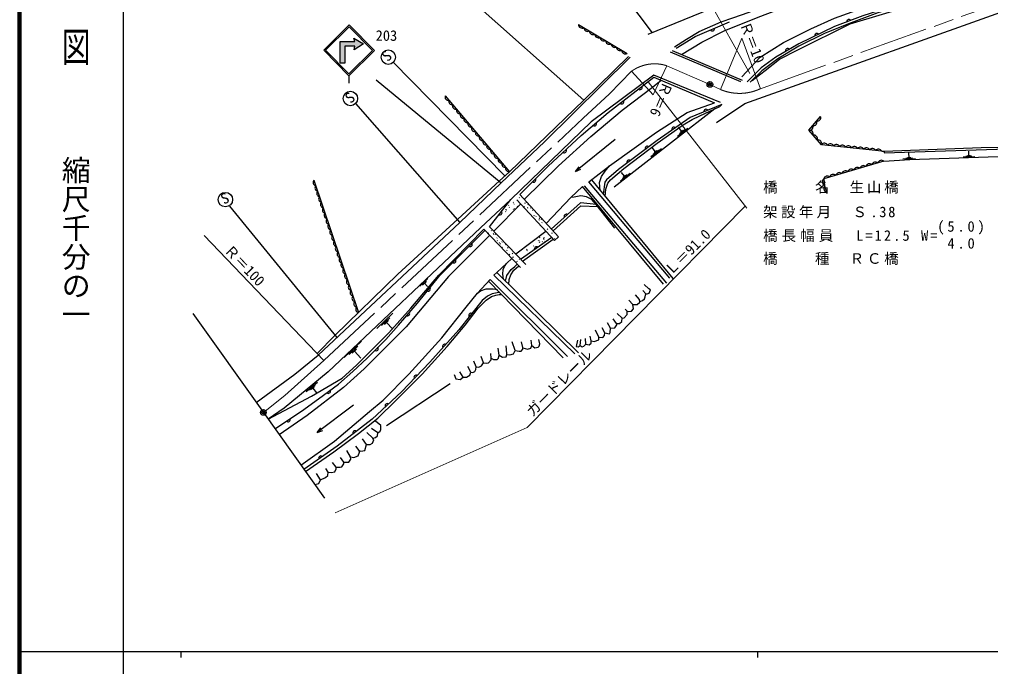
# Model space of a CAD drawing. Units: millimetres, scale not verified. Extents: x 40000 to 680000, y 20000 to 380000.
# Drawn here: x 40000 to 208421, y 202409 to 314664 of the extents above; entities that cross this region are included whole.
import ezdxf
from ezdxf.enums import TextEntityAlignment as Align

# ---------------------------------------------------------------- set-up
doc = ezdxf.new("R2010")
doc.units = ezdxf.units.MM
doc.header["$LTSCALE"] = 1000
doc.header["$PDMODE"] = 32
doc.header["$PDSIZE"] = 500
doc.linetypes.add('CHAIN', pattern=[18.5, 12, -1.5, 3.5, -1.5])
for name, color, linetype, lineweight in [('M-BGD', 7, 'Continuous', 25), ('M-BMK', 2, 'CHAIN', 13), ('M-BMK-SRVR', 3, 'Continuous', 25), ('M-STR-HTXT', 7, 'Continuous', 13), ('M-STR-STRC', 7, 'Continuous', 25), ('M-TTL', 2, 'Continuous', 140), ('M-TTL-BAND', 7, 'Continuous', 25)]:
    doc.layers.add(name, color=color, linetype=linetype, lineweight=lineweight)
doc.layers.add('M-OTRS', color=6, linetype='Continuous')
doc.layers.add('M-STR-STR1', color=1, linetype='Continuous')
doc.styles.add('@ＭＳ ゴシック', font='')
doc.styles.add('ＭＳ ゴシック', font='')
doc.styles.get('@ＭＳ ゴシック').set_extended_font_data('@MS Gothic')
doc.styles.get('ＭＳ ゴシック').set_extended_font_data('MS Gothic')

msp = doc.modelspace()

# ---------------------------------------------------------------- hatches: boundary and pattern name
at = {"layer": 'M-STR-STRC'}
msp.add_hatch(color=256, dxfattribs=at).paths.add_polyline_path([(95621, 307070), (96436, 307073), (96431, 310007), (98168, 310016), (98052, 309362), (99690, 310410), (97971, 311439), (98159, 310839), (95625, 310821)])

# ---------------------------------------------------------------- linework, layer by layer
at = {"layer": 'M-BGD'}
for p, q in [((132362, 335366), (149733, 312358)), ((114945, 321059), (137879, 300673)), ((149056, 312080), (163067, 317824)), ((136953, 313780), (145405, 308764)), ((165117, 303849), (152900, 308957)), ((153189, 309247), (165354, 304139)), ((104743, 307282), (124209, 287527)), ((150038, 304637), (160531, 300222)), ((98286, 300054), (116357, 279425)), ((113847, 301407), (125002, 288247)), ((155918, 295763), (154102, 294354)), ((154869, 295240), (154305, 295967)), ((155393, 295502), (154486, 294797)), ((155096, 295417), (154642, 295064)), ((143304, 293862), (136446, 288273)), ((151342, 292218), (149527, 290809)), ((150294, 291695), (149730, 292421)), ((150818, 291956), (149910, 291252)), ((150520, 291871), (150067, 291519)), ((189538, 291801), (189939, 291802)), ((194297, 290667), (194262, 291548)), ((204660, 291006), (204628, 291815)), ((195407, 290491), (193204, 290403)), ((194852, 290579), (193750, 290535)), ((194572, 290678), (194021, 290657)), ((205680, 290844), (203656, 290763)), ((205170, 290925), (204158, 290885)), ((204913, 291016), (204407, 290996)), ((136446, 288273), (137052, 289112)), ((136446, 288273), (137390, 288697)), ((144934, 287447), (144415, 288116)), ((91080, 286785), (98789, 263832)), ((152768, 269800), (138761, 286493)), ((139187, 286823), (153335, 269752)), ((145900, 287928), (144227, 286630)), ((145417, 287688), (144581, 287039)), ((145143, 287609), (144725, 287284)), ((151682, 268724), (137675, 285655)), ((137953, 285826), (152224, 268923)), ((121522, 278711), (125235, 283451)), ((125623, 282899), (125693, 282970)), ((125759, 283939), (125817, 283997)), ((126675, 283713), (126746, 283783)), ((76425, 282281), (95066, 259504)), ((122248, 277955), (126933, 282673)), ((124269, 281636), (124340, 281707)), ((124304, 281285), (124375, 281356)), ((124434, 281623), (124504, 281694)), ((124833, 282373), (124904, 282444)), ((124934, 282042), (125005, 282112)), ((125616, 281687), (125687, 281758)), ((125745, 282598), (125816, 282668)), ((125776, 281807), (125847, 281878)), ((126392, 282238), (126463, 282308)), ((127469, 282083), (127474, 282088)), ((127473, 282082), (127544, 282153)), ((127506, 282162), (127577, 282233)), ((127672, 282784), (127742, 282855)), ((127908, 282911), (127943, 282947)), ((128141, 281999), (128212, 282069)), ((128143, 282493), (128213, 282564)), ((128619, 281903), (128690, 281974)), ((128953, 281494), (129024, 281565)), ((129256, 280615), (129327, 280686)), ((129526, 279849), (129530, 279853)), ((129535, 280494), (129606, 280565)), ((130075, 279826), (130146, 279897)), ((130184, 280003), (130254, 280073)), ((130207, 280206), (130277, 280277)), ((130497, 279938), (130568, 280008)), ((126914, 271609), (120517, 278269)), ((121522, 278711), (127843, 272126)), ((121799, 277997), (121870, 278068)), ((122961, 279468), (122973, 279480)), ((126065, 273978), (131280, 277946)), ((130576, 278709), (130641, 278773)), ((130610, 279369), (130681, 279440)), ((130706, 278567), (130754, 278615)), ((131551, 278250), (131622, 278320)), ((121310, 277596), (121380, 277667)), ((122141, 277460), (122212, 277530)), ((122198, 276548), (122269, 276619)), ((122240, 277412), (122311, 277483)), ((122484, 277369), (122555, 277440)), ((122771, 276694), (122841, 276765)), ((122843, 276238), (122914, 276309)), ((122862, 277183), (122927, 277247)), ((132336, 276809), (126912, 273018)), ((127250, 272743), (132580, 276534)), ((129968, 276273), (130039, 276344)), ((130165, 276200), (130236, 276271)), ((130219, 276821), (130290, 276892)), ((130350, 277176), (130420, 277247)), ((130914, 276678), (130985, 276749)), ((130955, 276424), (131026, 276495)), ((131014, 276795), (131084, 276866)), ((132230, 276762), (132300, 276833)), ((132358, 277595), (132429, 277666)), ((132718, 276600), (132788, 276669)), ((123121, 275578), (123192, 275649)), ((123174, 275898), (123245, 275969)), ((123332, 275703), (123402, 275774)), ((123641, 276038), (123712, 276109)), ((123716, 275095), (123787, 275165)), ((124277, 275551), (124348, 275622)), ((124545, 274603), (124615, 274674)), ((124668, 275010), (124739, 275080)), ((127955, 274724), (128026, 274794)), ((128056, 274542), (128126, 274613)), ((129161, 275344), (129232, 275414)), ((130167, 275986), (130238, 276057)), ((130634, 276067), (130704, 276138)), ((130679, 275731), (130749, 275802)), ((131035, 276038), (131106, 276109)), ((124959, 273853), (125029, 273924)), ((125407, 273178), (125468, 273239)), ((125478, 274023), (125548, 274094)), ((125488, 273367), (125559, 273438)), ((125634, 273400), (125705, 273471)), ((126658, 273026), (126729, 273096)), ((126290, 272682), (126360, 272753)), ((109414, 268379), (110809, 269697)), ((119436, 267208), (121648, 269538)), ((121648, 269538), (135037, 256189)), ((122302, 270319), (136300, 256654)), ((136985, 256838), (122767, 270767)), ((109895, 268569), (110592, 269228)), ((110244, 268899), (110771, 268341)), ((134326, 255991), (121371, 269246)), ((101983, 261048), (104785, 263695)), ((102816, 261570), (104217, 262893)), ((103299, 261761), (103999, 262422)), ((103649, 262091), (104707, 260971)), ((96324, 256015), (99307, 258832)), ((97211, 256570), (98703, 257979)), ((97725, 256773), (98471, 257477)), ((98098, 257125), (99225, 255932)), ((89708, 250113), (91704, 251717)), ((90287, 250415), (91285, 251217)), ((114681, 251475), (103662, 244169)), ((90617, 250515), (91116, 250916)), ((90866, 250716), (91508, 249917)), ((97935, 247763), (91655, 242984)), ((91655, 242984), (92289, 243803)), ((91655, 242984), (92613, 243376))]:
    msp.add_line(p, q, dxfattribs=at)
for points in [[(154799, 308571), (158329, 310714), (162239, 312688), (168124, 315058), (173614, 317112), (177484, 318613), (183843, 321377), (191307, 323984), (199246, 326433), (207698, 328605), (216347, 330422), (224601, 332080), (233567, 333937), (244625, 336543), (250471, 337689), (256434, 338676), (263346, 339624), (271798, 340493), (281593, 340967), (291743, 340967), (303394, 340335), (314097, 339150), (319942, 343205), (329474, 351472)], [(165298, 304716), (168458, 308139), (172513, 310640), (177252, 313010), (181360, 314906), (188943, 317618), (195815, 319803), (200844, 321146), (206268, 322462), (211902, 323858), (215641, 324648), (231492, 328228), (241365, 330467), (249686, 332178), (257190, 333547), (267616, 334653), (275515, 335417), (281729, 335654), (287653, 335733), (294894, 335469), (303820, 334969), (311816, 334258), (319153, 333187), (322020, 332725)], [(321911, 331582), (306271, 333715), (291500, 334584), (280679, 334505), (270213, 333833), (260181, 332688), (252163, 331266), (246160, 330002), (229256, 326487), (214525, 323328), (203624, 320563), (195883, 318430), (186286, 315271), (181349, 313415), (175188, 310453), (171199, 308122), (168632, 306266), (166183, 303817)], [(160918, 296789), (165776, 300107), (216013, 317998), (219473, 319060), (222422, 319867), (231357, 322114), (243835, 324501), (254677, 325568), (265933, 326220), (289452, 327345), (299404, 327227), (307758, 326634), (318895, 325390), (331632, 323198), (346629, 319275), (356108, 316168), (367551, 311772)], [(215566, 323050), (200365, 319241), (198241, 318697), (188850, 315801), (184216, 314081), (179723, 312290), (175159, 310008), (171508, 307849), (168752, 305743), (166733, 303759)], [(167069, 304089), (169331, 305778), (171789, 307779), (175018, 309376), (184052, 313870), (195310, 317275), (203156, 317170), (209616, 319627)], [(153584, 309905), (155664, 311248), (157903, 312590), (161694, 314223), (163748, 314934), (166539, 315934), (168224, 316619)], [(153895, 309697), (157186, 311724), (163163, 314226)], [(91620, 256704), (94692, 259846), (105610, 270466), (116049, 280032), (123264, 286668), (125002, 288247), (137879, 300673), (145620, 308212)], [(81052, 248244), (87762, 253122), (91791, 256439), (116357, 279425), (123545, 286298), (131088, 293407), (145938, 308099)], [(161558, 300248), (149999, 305014), (139178, 296904), (125235, 283451)], [(126762, 284293), (131677, 289208), (137417, 294509), (142121, 298493), (150038, 304637)], [(127557, 283428), (133508, 289272), (139117, 294354), (144541, 298935), (149780, 302937), (151316, 304099)], [(138761, 286493), (142346, 289271), (150456, 295081), (155774, 298539), (160531, 300222)], [(161799, 299901), (156296, 297636), (150609, 293687), (143895, 288605), (141788, 286815), (141525, 286446), (141262, 284366)], [(141569, 283949), (141679, 285234), (142065, 286252), (142504, 286814), (144821, 288780), (150596, 293186), (155107, 296380), (156670, 297293), (158004, 297925), (161444, 299540), (161799, 299901)], [(160625, 299156), (153580, 293712), (143136, 285585)], [(189933, 290063), (194412, 290376), (214831, 291048), (235250, 290455), (236016, 298994)], [(189939, 291802), (189939, 291542), (200612, 291858), (213016, 292303), (228428, 291882), (233009, 291812), (233869, 292724), (234554, 294094), (235010, 295375), (235484, 297183), (235695, 298851)], [(189538, 291801), (179112, 292933), (176926, 295434), (178928, 297830)], [(189939, 291802), (206785, 292452), (217963, 292579), (232418, 292263)], [(189933, 290063), (179480, 287008), (179638, 285797), (180033, 284612)], [(140700, 284998), (140626, 286357), (140924, 287446), (141574, 288323), (142346, 289271)], [(137675, 285655), (135649, 283775), (131361, 279291)], [(125235, 283451), (119972, 278490), (93572, 253552), (85884, 247260), (83152, 245301)], [(126269, 283395), (132775, 276321), (133495, 276970), (126762, 284293)], [(143230, 278466), (140035, 282582), (139284, 283408), (138348, 283915), (137381, 284064), (136234, 283853), (135649, 283775)], [(140103, 282576), (137312, 282839), (132231, 278258)], [(132562, 277985), (137387, 282355), (140314, 282223)], [(83152, 245301), (90676, 249287), (95968, 252447), (98478, 254676), (104078, 260293), (107904, 264558), (112714, 270298), (115312, 272951), (120517, 278269)], [(84311, 243675), (88935, 246698), (91884, 248828), (95312, 251391), (97817, 253602), (100298, 255896), (103539, 259161), (105716, 261653), (109029, 265467), (112886, 270233), (120706, 278079)], [(121536, 277208), (114397, 270046), (107051, 261357), (99810, 254063), (96229, 250825), (89884, 245954), (85062, 242623)], [(122302, 270319), (122767, 270767), (125401, 273185)], [(123953, 269605), (123827, 270454), (123884, 271270), (124128, 271786), (124494, 272352)], [(124286, 269279), (124544, 270239), (125275, 271299), (125891, 271829), (126334, 272213)], [(124901, 268676), (124931, 269579), (125203, 270368), (125762, 271156), (126608, 271928)], [(88830, 237340), (94633, 241497), (100716, 246631), (103085, 248645), (107548, 253148), (113235, 259427), (117461, 264759), (119436, 267208), (119989, 267563), (120937, 267919), (122161, 267958), (122912, 267840)], [(148643, 267073), (148844, 267044), (149226, 267159), (149417, 267732), (149178, 267943), (148366, 268688)], [(123338, 267303), (122847, 267256), (121981, 267069), (121150, 266671), (120272, 265887), (116202, 260837), (111203, 255185), (106288, 250060), (101180, 245338), (95089, 240651), (89349, 236614)], [(89594, 236270), (94498, 239635), (98798, 242847), (102169, 245497), (105293, 248552), (109839, 253116), (114175, 257908), (117300, 261629), (119564, 264595), (120933, 265965), (121846, 266579), (122601, 266825), (123215, 266948), (123618, 266947)], [(146398, 265229), (146723, 265191), (147133, 265239), (147602, 265592), (147525, 266079), (146866, 266892)], [(147567, 265812), (147755, 265821), (148060, 265888), (148423, 266204), (148538, 266529), (148643, 267073), (148118, 267637)], [(145385, 264054), (145624, 264016), (146168, 264044), (146484, 264465), (146398, 265229), (145662, 265965)], [(143565, 261940), (144081, 261918), (144446, 262262), (144554, 262864), (143651, 263681)], [(144554, 262864), (144869, 262888), (145414, 263471), (145385, 264054), (145070, 264407)], [(140512, 259554), (141178, 259511), (141458, 259811), (141501, 260327), (141071, 261144)], [(141501, 260327), (142318, 260134), (142425, 260349), (142511, 261123), (141974, 262026)], [(142511, 261123), (143285, 261187), (143629, 261703), (143565, 261940), (142984, 262735)], [(138233, 258328), (138835, 258242), (139136, 258479), (139179, 258930), (139007, 259725)], [(139179, 258930), (139674, 258780), (140469, 259081), (140512, 259554), (139932, 260779)], [(123222, 256408), (123796, 256107), (124398, 256150), (124541, 256551), (124541, 256738), (124441, 258056)], [(124541, 256551), (125057, 256494), (125673, 256666), (125960, 257211), (125473, 258716)], [(125960, 257211), (126648, 257125), (127035, 257139), (127307, 257483), (127278, 257770), (127092, 258759)], [(127284, 257713), (128110, 257483), (128683, 257641), (128884, 258099), (128769, 259045)], [(128884, 258099), (129400, 257698), (129987, 257841), (130145, 258013), (130274, 258415), (130073, 259145)], [(136771, 259016), (136556, 257941), (136900, 257898), (137223, 258092), (137373, 259124)], [(137223, 258092), (137567, 257877), (137911, 258006), (138233, 258328), (138147, 259317)], [(119224, 254387), (119682, 254373), (120127, 254602), (120485, 255118), (120098, 256222)], [(120485, 255118), (120929, 255032), (121359, 255118), (121804, 255605), (121832, 255878), (121732, 256695)], [(121832, 255878), (122190, 255691), (122835, 255663), (123093, 255906), (123222, 256408), (123007, 257612)], [(116970, 252589), (117533, 252639), (118091, 252968), (118278, 253484), (117791, 254473)], [(118278, 253484), (118607, 253398), (118980, 253570), (119152, 253957), (119224, 254387), (118794, 255405)], [(115422, 253072), (115712, 252298), (116454, 252234), (116970, 252589), (116390, 253556)], [(102145, 242956), (102578, 243249), (102687, 243555), (102655, 244198), (101750, 244988)], [(100166, 240925), (100811, 240903), (101241, 241140), (101435, 241742), (101263, 242021), (100231, 243010)], [(101263, 242021), (101770, 242128), (102120, 242421), (102145, 242956), (101069, 243727)], [(98920, 239871), (99221, 239764), (99909, 239914), (100166, 240925), (99479, 241892)], [(96275, 237872), (97135, 237872), (97501, 238410), (97436, 238818), (96770, 239893)], [(97436, 238818), (97974, 238689), (98748, 238969), (98984, 239592), (98920, 239871), (98361, 240645)], [(93545, 236152), (94082, 236045), (94727, 236217), (94921, 236711), (94942, 236991), (94319, 237829)], [(94942, 236991), (95630, 237012), (95931, 237077), (96232, 237593), (96275, 237872), (95673, 238668)], [(91205, 234011), (91933, 234174), (92191, 234819), (91546, 235916)], [(92191, 234819), (93094, 235185), (93481, 235529), (93545, 236152), (93158, 236776)]]:
    msp.add_lwpolyline(points, dxfattribs=at)
for centre in [(103974, 308115), (97398, 300947), (75715, 283411)]:
    msp.add_circle(centre, 1250, dxfattribs=at)
for centre, radius, start, end in [((137600, 313799), 647, 181.74039, 296.88491), ((183847, 314264), 384, 33.28664, 187.92588), ((138539, 313242), 647, 181.74039, 296.88491), ((139478, 312685), 647, 181.74039, 296.88491), ((140417, 312127), 647, 181.74039, 296.88491), ((160142, 313053), 384, 215.3898, 10.02903), ((178305, 311858), 384, 38.3572, 192.99643), ((141356, 311570), 647, 181.74039, 296.88491), ((142295, 311013), 647, 181.74039, 296.88491), ((143234, 310456), 647, 181.74039, 296.88491), ((144174, 309898), 647, 181.74039, 296.88491), ((145113, 309341), 647, 181.74039, 296.88491), ((173236, 309215), 384, 42.97208, 197.61131), ((147608, 302858), 384, 230.49375, 25.13298), ((114387, 301200), 579, 159.09935, 281.47565), ((115044, 300426), 579, 159.09935, 281.47565), ((115700, 299652), 579, 159.09935, 281.47565), ((144448, 300406), 384, 230.49375, 25.13298), ((116356, 298878), 579, 159.09935, 281.47565), ((117012, 298104), 579, 159.09935, 281.47565), ((159080, 298691), 384, 35.04673, 189.68596), ((117668, 297330), 579, 159.09935, 281.47565), ((118325, 296556), 579, 159.09935, 281.47565), ((139714, 296565), 384, 232.94548, 27.58471), ((177696, 296825), 601, 260.19684, 20.06827), ((178363, 297624), 601, 260.19684, 20.06827), ((118981, 295782), 579, 159.09935, 281.47565), ((119637, 295008), 579, 159.09935, 281.47565), ((153501, 295592), 384, 47.45821, 202.09745), ((177019, 294780), 661, 344.23512, 98.05128), ((177029, 296026), 601, 260.19684, 20.06827), ((120293, 294234), 579, 159.09935, 281.47565), ((120949, 293459), 579, 159.09935, 281.47565), ((177747, 293946), 661, 344.23512, 98.05128), ((178476, 293112), 661, 344.23512, 98.05128), ((179600, 292570), 608, 24.25626, 143.34928), ((180643, 292456), 608, 24.25626, 143.34928), ((121606, 292685), 579, 159.09935, 281.47565), ((122262, 291911), 579, 159.09935, 281.47565), ((134490, 291920), 384, 235.40432, 30.04356), ((148898, 292286), 384, 49.80111, 204.44034), ((181685, 292343), 608, 24.25626, 143.34928), ((182728, 292230), 608, 24.25626, 143.34928), ((183771, 292117), 608, 24.25626, 143.34928), ((184813, 292003), 608, 24.25626, 143.34928), ((185856, 291890), 608, 24.25626, 143.34928), ((186899, 291777), 608, 24.25626, 143.34928), ((187941, 291664), 608, 24.25626, 143.34928), ((188984, 291551), 608, 24.25626, 143.34928), ((122918, 291137), 579, 159.09935, 281.47565), ((123574, 290363), 579, 159.09935, 281.47565), ((124230, 289589), 579, 159.09935, 281.47565), ((145708, 289872), 384, 49.80111, 204.44034), ((188462, 289274), 644, 48.58179, 163.99403), ((189507, 289580), 644, 48.58179, 163.99403), ((124886, 288815), 579, 159.09935, 281.47565), ((182190, 287442), 644, 48.58179, 163.99403), ((183236, 287747), 644, 48.58179, 163.99403), ((184281, 288053), 644, 48.58179, 163.99403), ((185326, 288358), 644, 48.58179, 163.99403), ((186371, 288663), 644, 48.58179, 163.99403), ((187417, 288969), 644, 48.58179, 163.99403), ((91500, 286394), 574, 137.08407, 260.04642), ((129160, 286810), 384, 237.68038, 32.31962), ((180027, 286464), 772, 135.10856, 239.75426), ((180100, 286831), 644, 48.58179, 163.99403), ((181145, 287136), 644, 48.58179, 163.99403), ((91822, 285438), 574, 137.08407, 260.04642), ((92143, 284481), 574, 137.08407, 260.04642), ((180310, 285363), 800, 147.11493, 249.75497), ((92464, 283525), 574, 137.08407, 260.04642), ((92785, 282569), 574, 137.08407, 260.04642), ((93106, 281612), 574, 137.08407, 260.04642), ((123312, 281133), 384, 244.61052, 39.24975), ((93428, 280656), 574, 137.08407, 260.04642), ((93749, 279699), 574, 137.08407, 260.04642), ((134828, 280486), 384, 54.71676, 209.356), ((94070, 278743), 574, 137.08407, 260.04642), ((94391, 277787), 574, 137.08407, 260.04642), ((94712, 276830), 574, 137.08407, 260.04642), ((95034, 275874), 574, 137.08407, 260.04642), ((95355, 274917), 574, 137.08407, 260.04642), ((118148, 275632), 384, 237.77668, 32.41591), ((129672, 274845), 384, 47.63505, 202.27429), ((95676, 273961), 574, 137.08407, 260.04642), ((95997, 273005), 574, 137.08407, 260.04642), ((115325, 272799), 384, 237.77668, 32.41591), ((96319, 272048), 574, 137.08407, 260.04642), ((96640, 271092), 574, 137.08407, 260.04642), ((96961, 270136), 574, 137.08407, 260.04642), ((97282, 269179), 574, 137.08407, 260.04642), ((97603, 268223), 574, 137.08407, 260.04642), ((110892, 267903), 384, 243.69394, 38.33318), ((97925, 267266), 574, 137.08407, 260.04642), ((98246, 266310), 574, 137.08407, 260.04642), ((98567, 265354), 574, 137.08407, 260.04642), ((98888, 264397), 574, 137.08407, 260.04642), ((107309, 263615), 384, 241.69579, 36.33502), ((118303, 263309), 384, 63.80465, 218.44388), ((101858, 257588), 384, 237.88648, 32.52572), ((113766, 257955), 384, 61.19351, 215.83275), ((108807, 252564), 384, 58.88222, 213.52145), ((93548, 250177), 384, 229.4563, 24.09554), ((103792, 247637), 384, 55.43063, 210.06987), ((86577, 245257), 384, 225.8564, 20.49563), ((98186, 242928), 384, 50.25695, 204.89619), ((92268, 238563), 384, 47.80159, 202.44082)]:
    msp.add_arc(centre, radius, start, end, dxfattribs=at)
at = {"layer": 'M-BMK'}
for p, q in [((168511, 302648), (216307, 319802)), ((152292, 306624), (159754, 303395)), ((159754, 303395), (161560, 302517))]:
    msp.add_line(p, q, dxfattribs=at)
msp.add_lwpolyline([(82300, 246495), (86026, 249409), (92802, 255500), (137758, 297527), (142339, 301779), (146157, 305676)], dxfattribs=at)
for centre, radius, start, end in [((150162, 300085), 6877, 71.95377, 125.61246), ((164889, 310303), 8468, 246.8488, 295.32123)]:
    msp.add_arc(centre, radius, start, end, dxfattribs=at)
at = {"layer": 'M-BMK-SRVR'}
for p, q in [((70078, 263628), (82300, 246495)), ((82300, 246495), (92910, 231621))]:
    msp.add_line(p, q, dxfattribs=at)
for centre in [(159754, 303395), (82300, 246495)]:
    msp.add_circle(centre, 500, dxfattribs=at)
for p in [(159754, 303395), (82300, 246495)]:
    msp.add_point(p, dxfattribs=at)
at = {"layer": 'M-OTRS'}
msp.add_point((82300, 246495), dxfattribs=at)
at = {"layer": 'M-STR-HTXT'}
for p, q in [((152291, 330994), (166687, 305283)), ((165265, 311385), (161560, 302517)), ((168511, 302648), (165265, 311385)), ((152292, 306624), (149921, 301610)), ((149921, 301610), (146157, 305676)), ((149021, 303848), (166168, 281897)), ((72059, 277199), (92802, 255500))]:
    msp.add_line(p, q, dxfattribs=at)
msp.add_lwpolyline([(165880, 282266), (128026, 243863), (94732, 229067)], dxfattribs=at)
at = {"layer": 'M-STR-STRC'}
for p, q in [((97213, 313708), (92766, 309331)), ((97210, 313369), (93105, 309328)), ((101251, 309263), (97210, 313369)), ((101590, 309260), (97213, 313708)), ((92766, 309331), (97142, 304884)), ((93105, 309328), (97145, 305223)), ((97142, 304884), (101590, 309260)), ((97145, 305223), (101251, 309263)), ((97142, 304884), (97149, 303620)), ((101840, 304201), (123545, 286298))]:
    msp.add_line(p, q, dxfattribs=at)
msp.add_lwpolyline([(95621, 307070), (95625, 310821), (98159, 310839), (97971, 311439), (99690, 310410), (98052, 309362), (98168, 310016), (96431, 310007), (96436, 307073)], close=True, dxfattribs=at)
at = {"layer": 'M-TTL'}
msp.add_line((40000, 380000), (40000, 20000), dxfattribs=at)
at = {"layer": 'M-TTL-BAND'}
for p, q in [((58000, 370000), (58000, 20000)), ((40000, 205000), (579000, 205000)), ((68000, 205000), (68000, 204000)), ((168000, 205000), (168000, 204000))]:
    msp.add_line(p, q, dxfattribs=at)

# ---------------------------------------------------------------- texts
at = {"layer": 'M-BGD', "style": 'ＭＳ ゴシック'}
for rotation, p in [(42.137, (104213, 306827)), (41.049, (97803, 299579)), (25.615, (75692, 282037))]:
    msp.add_text('S', height=1833, rotation=rotation, dxfattribs=at).set_placement(p, align=Align.BOTTOM_LEFT)
at = {"layer": 'M-STR-HTXT', "style": 'ＭＳ ゴシック'}
for s, rotation, p in [('Ｒ＝10', 291.068, (164403, 313662)), ('Ｒ＝6', 247.13, (151185, 304312)), ('Ｌ＝91.0', 44.691, (153335, 269752)), ('Ｒ＝100', 313.709, (74970, 274155)), ('ガードレール', 45.413, (129385, 245242))]:
    msp.add_text(s, height=1833, rotation=rotation, dxfattribs=at).set_placement(p, align=Align.BOTTOM_LEFT)
at = {"layer": 'M-STR-STR1', "char_height": 1833, "attachment_point": 7, "style": 'ＭＳ ゴシック'}
for s, insert in [('\\T1.2;橋\u3000\u3000名\u3000生山橋', (168971, 284453)), ('\\T1.24;架設年月\u3000Ｓ.38', (168971, 280158)), ('\\T1.4;(5.0)', (199183, 277353)), ('\\T1.29;橋長幅員\u3000L=12.5\\~W=', (168971, 276060)), ('\\T1.4;4.0', (200937, 274879)), ('\\T1.2;橋\u3000\u3000種\u3000ＲＣ橋', (168971, 272080))]:
    msp.add_mtext(s, dxfattribs=dict(at, insert=insert))
at = {"layer": 'M-STR-STRC', "style": 'ＭＳ ゴシック'}
msp.add_text('203', height=1833, dxfattribs=at).set_placement((101776, 310401), align=Align.BOTTOM_LEFT)
at = {"layer": 'M-TTL-BAND', "style": '@ＭＳ ゴシック', "width": 1.4}
msp.add_text('平  面  図', height=3666, rotation=270, dxfattribs=at).set_placement((49777, 306475), align=Align.MIDDLE_RIGHT)
at = {"layer": 'M-TTL-BAND', "style": '@ＭＳ ゴシック'}
msp.add_text('縮尺千分の一', height=3666, rotation=270, dxfattribs=at).set_placement((49777, 261030), align=Align.MIDDLE_RIGHT)

doc.saveas('drawing.dxf')
